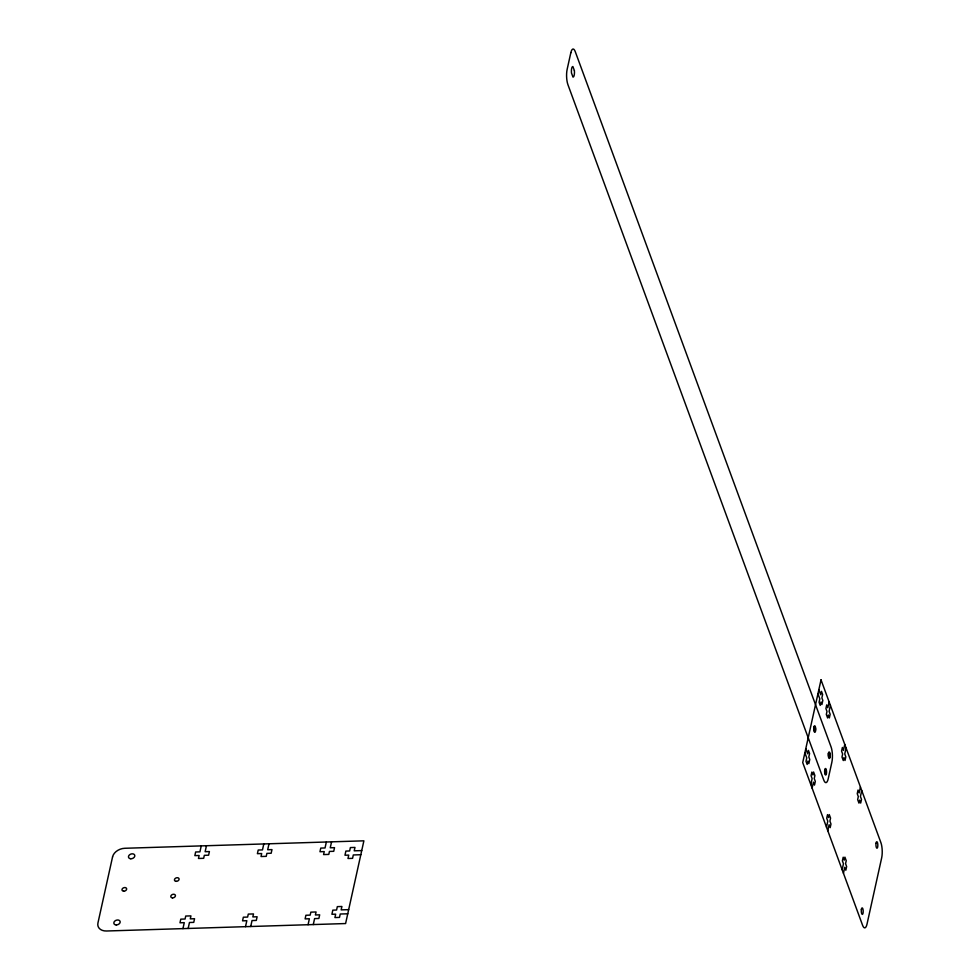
<?xml version="1.0" encoding="UTF-8"?>
<svg xmlns="http://www.w3.org/2000/svg" width="980" height="980" viewBox="0 0 980 980"><rect width="100%" height="100%" fill="white"/><g stroke="black" fill="none" stroke-linecap="round" stroke-linejoin="round"><path stroke-width="1.47" d="M182.942 928.611L184.264 922.658L179.989 922.793L180.798 919.154L185.073 919.02L185.722 916.043L190.941 915.884L190.279 918.86L194.555 918.726L193.746 922.364L189.471 922.499L188.16 928.452M201.243 845.899L199.92 851.853L195.645 851.988L194.849 855.626L199.124 855.491L198.462 858.468L203.668 858.308L204.33 855.332L208.605 855.197L209.414 851.559L205.139 851.694L206.449 845.74M245.502 926.664L246.825 920.71L242.55 920.845L243.346 917.207L247.621 917.072L248.283 914.095L253.502 913.936L252.84 916.913L257.115 916.778L256.307 920.416L252.032 920.551L250.721 926.504M263.804 843.952L262.481 849.905L258.206 850.04L257.397 853.678L261.672 853.543L261.023 856.52L266.229 856.361L266.891 853.384L271.166 853.249L271.975 849.611L267.699 849.746L269.01 843.78M308.063 924.716L309.374 918.762L305.111 918.897L305.907 915.259L310.182 915.124L310.844 912.147L316.062 911.976L315.401 914.965L319.676 914.83L318.868 918.468L314.592 918.603L313.282 924.557M326.352 841.992L325.041 847.957L320.766 848.092L319.958 851.73L324.233 851.596L323.572 854.572L328.79 854.413L329.452 851.436L333.727 851.302L334.523 847.663L330.248 847.786L331.571 841.832M810.815 784.576L812.126 778.622L811.06 775.707L811.869 772.069L812.935 774.984L813.596 772.007L814.895 775.548L814.245 778.524L815.311 781.44L814.503 785.078L813.437 782.163L812.114 788.128M829.105 701.852L827.794 707.817L826.716 704.902L825.92 708.54L826.985 711.456L826.324 714.432L827.635 717.973L828.296 714.996L829.362 717.911L830.17 714.273L829.092 711.358L830.415 705.404M826.483 827.145L827.794 821.191L826.728 818.276L827.524 814.637L828.602 817.553L829.264 814.576L830.562 818.116L829.901 821.093L830.979 824.009L830.17 827.647L829.105 824.731L827.782 830.697M844.772 744.42L843.449 750.386L842.384 747.471L841.575 751.109L842.653 754.024L841.992 757.001L843.29 760.541L843.952 757.564L845.03 760.48L845.826 756.842L844.76 753.926L846.071 747.973M842.139 869.713L843.462 863.76L842.384 860.844L843.192 857.206L844.258 860.122L844.919 857.145L846.23 860.685L845.569 863.662L846.634 866.577L845.838 870.216L844.76 867.312L843.449 873.266M860.44 787.001L859.117 792.955L858.051 790.039L857.243 793.678L858.308 796.593L857.659 799.57L858.958 803.122L859.619 800.133L860.685 803.049L861.494 799.411L860.428 796.495L861.739 790.542M361.73 850.591L354.221 850.824L354.981 847.431L350.387 847.577L349.64 850.971L345.879 851.081L344.972 855.221L348.721 855.099L347.974 858.492L352.555 858.345L353.315 854.964L360.824 854.719M348.672 909.648L341.163 909.881L341.91 906.488L337.328 906.635L336.581 910.028L332.82 910.138L331.914 914.279L335.662 914.169L334.915 917.55L339.497 917.415L340.244 914.022L347.753 913.789M818.864 689.626L820.738 694.734L821.485 691.341L822.637 694.465L821.889 697.858L822.82 700.406L821.914 704.547L820.971 701.986L820.223 705.38L819.072 702.256L819.819 698.863L817.945 693.754M805.793 748.683L807.679 753.792L808.427 750.398L809.578 753.522L808.819 756.915L809.762 759.463L808.843 763.604L807.912 761.056L807.165 764.437L806.013 761.325L806.761 757.932L804.886 752.824M112.565 856.875L97.927 923.05A10.903 7.852 -20.2 0 0 106.526 931L345.597 923.552L363.886 840.828L124.815 848.276A10.903 7.852 -20.2 0 0 112.565 856.875M570.813 52.798L567.151 69.335A10.903 3.173 88.2 0 0 567.935 84.709L823.751 780.019A10.903 3.173 88.2 0 0 828.198 778.843L831.848 762.293A10.903 3.173 88.2 0 0 831.077 746.932L575.248 51.622A10.903 3.173 88.2 0 0 570.813 52.798M821.02 679.863L802.718 762.575L862.584 925.267A10.903 3.173 88.2 0 0 867.018 924.091L881.657 857.917A10.903 3.173 88.2 0 0 880.873 842.555L821.02 679.863M574.403 70.67L572.884 66.542A5.292 1.544 88.2 0 0 571.463 72.961L572.982 77.089A5.292 1.544 88.2 0 0 574.403 70.67M876.01 843.315A3.271 0.956 88.2 0 0 876.978 848.202A3.271 0.956 88.2 0 0 877.651 843.278A3.271 0.956 88.2 0 0 876.01 843.315M861.371 909.489A3.271 0.956 88.2 0 0 862.339 914.377A3.271 0.956 88.2 0 0 863.013 909.465A3.271 0.956 88.2 0 0 861.371 909.489M116.167 924.936A3.271 2.352 -20.2 0 0 120.075 921.335A3.271 2.352 -20.2 0 0 114.77 921.102A3.271 2.352 -20.2 0 0 116.167 924.936M130.793 858.762A3.271 2.352 -20.2 0 0 134.713 855.16A3.271 2.352 -20.2 0 0 129.409 854.928A3.271 2.352 -20.2 0 0 130.793 858.762M123.701 891.188A2.401 1.727 -20.2 0 0 126.579 888.554A2.401 1.727 -20.2 0 0 122.684 888.37A2.401 1.727 -20.2 0 0 123.701 891.188M172.492 897.876A2.401 1.727 -20.2 0 0 175.371 895.242A2.401 1.727 -20.2 0 0 171.476 895.071A2.401 1.727 -20.2 0 0 172.492 897.876M176.155 881.339A2.401 1.727 -20.2 0 0 179.022 878.692A2.401 1.727 -20.2 0 0 175.138 878.521A2.401 1.727 -20.2 0 0 176.155 881.339M813.865 727.405A3.271 0.956 88.2 0 0 814.833 732.293A3.271 0.956 88.2 0 0 815.519 727.38A3.271 0.956 88.2 0 0 813.865 727.405M824.707 770.121A3.271 0.956 88.2 0 0 825.687 775.009A3.271 0.956 88.2 0 0 826.361 770.096A3.271 0.956 88.2 0 0 824.707 770.121M828.37 753.583A3.271 0.956 88.2 0 0 829.337 758.471A3.271 0.956 88.2 0 0 830.023 753.547A3.271 0.956 88.2 0 0 828.37 753.583M814.098 727.834A2.401 0.698 88.2 0 0 814.809 731.423A2.401 0.698 88.2 0 0 815.311 727.822A2.401 0.698 88.2 0 0 814.098 727.834M824.94 770.55A2.401 0.698 88.2 0 0 825.662 774.139A2.401 0.698 88.2 0 0 826.152 770.537A2.401 0.698 88.2 0 0 824.94 770.55M828.602 754.012A2.401 0.698 88.2 0 0 829.313 757.601A2.401 0.698 88.2 0 0 829.815 753.988A2.401 0.698 88.2 0 0 828.602 754.012"/></g></svg>
